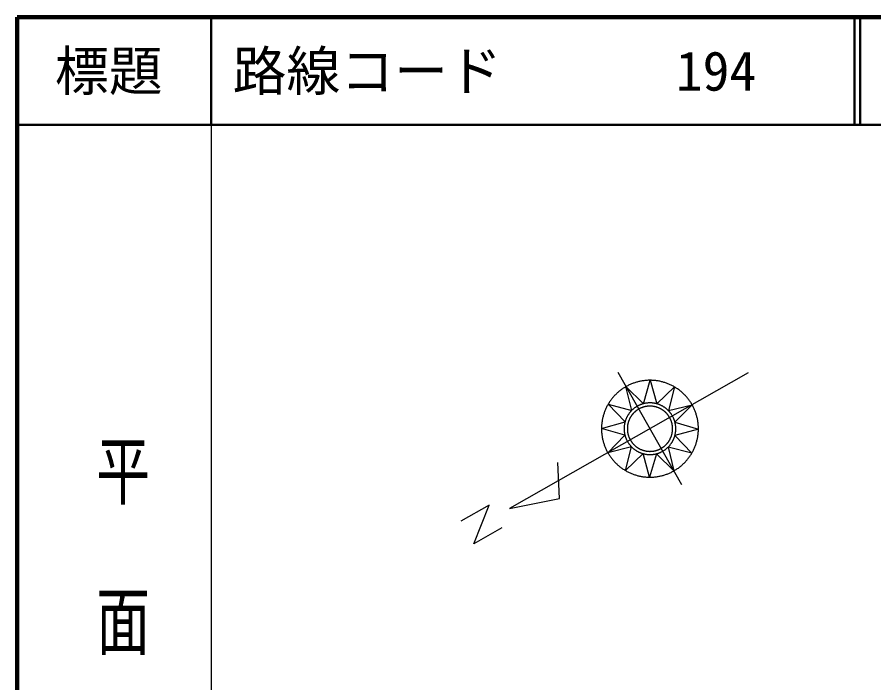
# Model space of a CAD drawing. Units: millimetres, scale not verified. Extents: x 40000 to 680000, y 20000 to 380000.
# Drawn here: x 40000 to 119535, y 318161 to 380000 of the extents above; entities that cross this region are included whole.
import ezdxf
from ezdxf.enums import TextEntityAlignment as Align

# ---------------------------------------------------------------- set-up
doc = ezdxf.new("R2010")
doc.units = ezdxf.units.MM
doc.header["$LTSCALE"] = 1000
for name, color, linetype, lineweight in [('M-BGD', 7, 'Continuous', 25), ('M-TTL', 2, 'Continuous', 140), ('M-TTL-BAND', 7, 'Continuous', 25), ('M-TTL-LINE', 7, 'Continuous', 50)]:
    doc.layers.add(name, color=color, linetype=linetype, lineweight=lineweight)
doc.layers.add('M-TTL-TXT', color=7, linetype='Continuous')
doc.styles.add('@ＭＳ ゴシック', font='')
doc.styles.add('ＭＳ ゴシック', font='')
doc.styles.get('@ＭＳ ゴシック').set_extended_font_data('@MS Gothic')
doc.styles.get('ＭＳ ゴシック').set_extended_font_data('MS Gothic')

msp = doc.modelspace()

# ---------------------------------------------------------------- linework, layer by layer
at = {"layer": 'M-BGD'}
for p, q in [((107876, 346958), (85710, 334352)), ((101715, 336552), (95783, 346983)), ((98143, 344090), (98778, 346267)), ((98778, 346267), (99385, 344082)), ((96524, 345679), (98143, 344090)), ((97063, 343476), (96524, 345679)), ((99385, 344082), (101024, 345650)), ((101024, 345650), (100457, 343454)), ((94866, 344043), (97063, 343476)), ((96435, 342404), (94866, 344043)), ((100457, 343454), (102660, 343992)), ((102660, 343992), (101071, 342374)), ((94249, 341797), (96435, 342404)), ((101071, 342374), (103249, 341738)), ((96427, 341161), (94249, 341797)), ((103249, 341738), (101063, 341131)), ((94837, 339543), (96427, 341161)), ((101063, 341131), (102631, 339492)), ((97041, 340082), (94837, 339543)), ((96474, 337885), (97041, 340082)), ((100435, 340060), (100973, 337856)), ((102631, 339492), (100435, 340060)), ((98113, 339453), (96474, 337885)), ((98720, 337268), (98113, 339453)), ((99355, 339445), (98720, 337268)), ((100973, 337856), (99355, 339445)), ((90363, 335273), (90184, 338622)), ((85710, 334352), (90363, 335273)), ((83813, 334654), (81205, 333171)), ((82392, 331084), (83813, 334654)), ((84999, 332567), (82392, 331084))]:
    msp.add_line(p, q, dxfattribs=at)
for points in [[(103249, 341768), (103248, 341846), (103246, 341925), (103243, 342004), (103238, 342082), (103232, 342161), (103224, 342239), (103215, 342317), (103205, 342396), (103193, 342473), (103180, 342551), (103166, 342629), (103150, 342706), (103133, 342783), (103114, 342859), (103095, 342935), (103074, 343011), (103051, 343087), (103027, 343162), (103002, 343237), (102976, 343311), (102948, 343384), (102919, 343458), (102889, 343530), (102858, 343603), (102825, 343674), (102791, 343745), (102756, 343816), (102719, 343886), (102682, 343955), (102643, 344023), (102603, 344091), (102561, 344158), (102519, 344224), (102475, 344290), (102431, 344355), (102385, 344419), (102338, 344482), (102290, 344545), (102241, 344606), (102190, 344667), (102139, 344727), (102087, 344785), (102034, 344843), (101979, 344900), (101924, 344956), (101868, 345012), (101810, 345066), (101752, 345119), (101693, 345171), (101633, 345222), (101572, 345272), (101510, 345321), (101448, 345368), (101384, 345415), (101320, 345461), (101255, 345505), (101189, 345548), (101123, 345590), (101055, 345631), (100987, 345671), (100919, 345710), (100849, 345747), (100779, 345783), (100709, 345818), (100638, 345852), (100566, 345884), (100494, 345916), (100421, 345945), (100347, 345974), (100274, 346001), (100199, 346027), (100124, 346052), (100049, 346076), (99974, 346098), (99898, 346118), (99821, 346138), (99745, 346156), (99668, 346173), (99591, 346188), (99513, 346202), (99435, 346215), (99357, 346226), (99279, 346236), (99201, 346245), (99123, 346252), (99044, 346258), (98965, 346262), (98887, 346265), (98808, 346267), (98729, 346268), (98650, 346266), (98572, 346264), (98493, 346260), (98414, 346255), (98336, 346249), (98258, 346241), (98179, 346231), (98101, 346221), (98023, 346209), (97946, 346195), (97869, 346181), (97791, 346165), (97715, 346147), (97638, 346128), (97562, 346108), (97486, 346087), (97411, 346064), (97336, 346040), (97261, 346015), (97187, 345988), (97114, 345960), (97040, 345931), (96968, 345900), (96896, 345868), (96824, 345835), (96753, 345801), (96683, 345765), (96613, 345729), (96544, 345691), (96476, 345651), (96409, 345611), (96342, 345570), (96275, 345527), (96210, 345483), (96145, 345438), (96082, 345392), (96019, 345345), (95956, 345296), (95895, 345247), (95835, 345196), (95775, 345145), (95716, 345092), (95659, 345039), (95602, 344984), (95546, 344929), (95491, 344872), (95437, 344815), (95385, 344756), (95333, 344697), (95282, 344637), (95232, 344575), (95184, 344513), (95136, 344451), (95090, 344387), (95045, 344323), (95000, 344257), (94957, 344191), (94916, 344125), (94875, 344057), (94835, 343989), (94797, 343920), (94760, 343851), (94724, 343781), (94690, 343710), (94656, 343639), (94624, 343567), (94593, 343494), (94564, 343421), (94535, 343348), (94508, 343274), (94483, 343199), (94458, 343124), (94435, 343049), (94413, 342973), (94393, 342897), (94374, 342821), (94356, 342744), (94340, 342667), (94325, 342590), (94311, 342512), (94299, 342435), (94288, 342357), (94278, 342278), (94270, 342200), (94263, 342122), (94257, 342043), (94253, 341964), (94250, 341886), (94249, 341807), (94249, 341728), (94250, 341649), (94253, 341571), (94257, 341492), (94263, 341414), (94270, 341335), (94278, 341257), (94288, 341179), (94299, 341101), (94311, 341023), (94325, 340945), (94340, 340868), (94356, 340791), (94374, 340714), (94393, 340638), (94413, 340562), (94435, 340486), (94458, 340411), (94483, 340336), (94508, 340261), (94535, 340187), (94564, 340114), (94593, 340041), (94624, 339968), (94656, 339897), (94690, 339825), (94724, 339754), (94760, 339684), (94797, 339615), (94835, 339546), (94875, 339478), (94916, 339410), (94957, 339344), (95000, 339278), (95045, 339213), (95090, 339148), (95136, 339084), (95184, 339022), (95232, 338960), (95282, 338899), (95333, 338838), (95385, 338779), (95437, 338721), (95491, 338663), (95546, 338607), (95602, 338551), (95659, 338496), (95716, 338443), (95775, 338390), (95835, 338339), (95895, 338288), (95956, 338239), (96019, 338190), (96082, 338143), (96145, 338097), (96210, 338052), (96275, 338008), (96342, 337966), (96409, 337924), (96476, 337884), (96544, 337844), (96613, 337806), (96683, 337770), (96753, 337734), (96824, 337700), (96896, 337667), (96968, 337635), (97040, 337604), (97114, 337575), (97187, 337547), (97261, 337521), (97336, 337495), (97411, 337471), (97486, 337448), (97562, 337427), (97638, 337407), (97715, 337388), (97791, 337371), (97869, 337355), (97946, 337340), (98023, 337326), (98101, 337314), (98179, 337304), (98258, 337294), (98336, 337287), (98414, 337280), (98493, 337275), (98572, 337271), (98650, 337269), (98729, 337268), (98808, 337268), (98887, 337270), (98965, 337273), (99044, 337277), (99123, 337283), (99201, 337290), (99279, 337299), (99357, 337309), (99435, 337320), (99513, 337333), (99591, 337347), (99668, 337362), (99745, 337379), (99821, 337397), (99898, 337417), (99974, 337437), (100049, 337460), (100124, 337483), (100199, 337508), (100274, 337534), (100347, 337561), (100421, 337590), (100494, 337620), (100566, 337651), (100638, 337683), (100709, 337717), (100779, 337752), (100849, 337788), (100919, 337825), (100987, 337864), (101055, 337904), (101123, 337945), (101189, 337987), (101255, 338030), (101320, 338074), (101384, 338120), (101448, 338167), (101510, 338215), (101572, 338263), (101633, 338313), (101693, 338364), (101752, 338416), (101810, 338469), (101868, 338524), (101924, 338579), (101979, 338635), (102034, 338692), (102087, 338750), (102139, 338809), (102190, 338868), (102241, 338929), (102290, 338991), (102338, 339053), (102385, 339116), (102431, 339180), (102475, 339245), (102519, 339311), (102561, 339377), (102603, 339444), (102643, 339512), (102682, 339580), (102719, 339650), (102756, 339719), (102791, 339790), (102825, 339861), (102858, 339932), (102889, 340005), (102919, 340077), (102948, 340151), (102976, 340224), (103002, 340299), (103027, 340373), (103051, 340448), (103074, 340524), (103095, 340600), (103114, 340676), (103133, 340753), (103150, 340829), (103166, 340907), (103180, 340984), (103193, 341062), (103205, 341140), (103215, 341218), (103224, 341296), (103232, 341374), (103238, 341453), (103243, 341531), (103246, 341610), (103248, 341689)], [(101149, 341768), (101148, 341810), (101147, 341852), (101146, 341894), (101143, 341935), (101140, 341977), (101136, 342019), (101131, 342061), (101125, 342102), (101119, 342144), (101112, 342185), (101104, 342227), (101096, 342268), (101087, 342309), (101077, 342350), (101067, 342390), (101055, 342431), (101043, 342471), (101031, 342511), (101017, 342551), (101003, 342591), (100989, 342630), (100973, 342669), (100957, 342708), (100940, 342746), (100923, 342784), (100905, 342822), (100886, 342860), (100866, 342897), (100846, 342934), (100826, 342971), (100804, 343007), (100782, 343043), (100760, 343078), (100736, 343113), (100712, 343147), (100688, 343182), (100663, 343215), (100637, 343249), (100611, 343281), (100584, 343314), (100557, 343346), (100529, 343377), (100501, 343408), (100472, 343438), (100442, 343468), (100412, 343498), (100382, 343527), (100351, 343555), (100319, 343583), (100287, 343610), (100255, 343636), (100222, 343663), (100188, 343688), (100154, 343713), (100120, 343737), (100085, 343761), (100050, 343784), (100015, 343806), (99979, 343828), (99943, 343850), (99906, 343870), (99869, 343890), (99832, 343909), (99794, 343928), (99756, 343946), (99718, 343963), (99679, 343980), (99641, 343996), (99601, 344011), (99562, 344026), (99522, 344039), (99482, 344053), (99442, 344065), (99402, 344077), (99362, 344088), (99321, 344098), (99280, 344108), (99239, 344117), (99198, 344125), (99156, 344133), (99115, 344139), (99073, 344146), (99032, 344151), (98990, 344155), (98948, 344159), (98906, 344162), (98864, 344165), (98822, 344166), (98780, 344167), (98738, 344168), (98696, 344167), (98654, 344166), (98612, 344164), (98570, 344161), (98529, 344157), (98487, 344153), (98445, 344148), (98403, 344143), (98362, 344136), (98321, 344129), (98279, 344121), (98238, 344113), (98197, 344103), (98156, 344093), (98116, 344083), (98075, 344071), (98035, 344059), (97995, 344046), (97955, 344033), (97916, 344018), (97877, 344003), (97838, 343988), (97799, 343972), (97761, 343955), (97722, 343937), (97685, 343919), (97647, 343900), (97610, 343880), (97573, 343860), (97537, 343839), (97501, 343817), (97465, 343795), (97430, 343773), (97395, 343749), (97360, 343725), (97326, 343701), (97293, 343675), (97260, 343650), (97227, 343623), (97195, 343596), (97163, 343569), (97132, 343541), (97101, 343512), (97070, 343483), (97041, 343453), (97011, 343423), (96983, 343393), (96955, 343361), (96927, 343330), (96900, 343298), (96873, 343265), (96847, 343232), (96822, 343199), (96797, 343165), (96773, 343130), (96750, 343095), (96727, 343060), (96704, 343025), (96683, 342989), (96662, 342952), (96641, 342916), (96621, 342879), (96602, 342841), (96584, 342803), (96566, 342765), (96549, 342727), (96533, 342688), (96517, 342649), (96502, 342610), (96487, 342571), (96474, 342531), (96461, 342491), (96448, 342451), (96437, 342411), (96426, 342370), (96416, 342329), (96406, 342288), (96397, 342247), (96389, 342206), (96382, 342165), (96375, 342123), (96369, 342082), (96364, 342040), (96360, 341998), (96356, 341956), (96353, 341914), (96351, 341873), (96350, 341831), (96349, 341789), (96349, 341747), (96350, 341705), (96351, 341663), (96353, 341621), (96356, 341579), (96360, 341537), (96364, 341495), (96369, 341453), (96375, 341412), (96382, 341370), (96389, 341329), (96397, 341288), (96406, 341247), (96416, 341206), (96426, 341165), (96437, 341124), (96448, 341084), (96461, 341044), (96474, 341004), (96487, 340964), (96502, 340925), (96517, 340886), (96533, 340847), (96549, 340808), (96566, 340770), (96584, 340732), (96602, 340694), (96621, 340657), (96641, 340619), (96662, 340583), (96683, 340546), (96704, 340510), (96727, 340475), (96750, 340440), (96773, 340405), (96797, 340370), (96822, 340337), (96847, 340303), (96873, 340270), (96900, 340237), (96927, 340205), (96955, 340174), (96983, 340142), (97011, 340112), (97041, 340082), (97070, 340052), (97101, 340023), (97132, 339994), (97163, 339966), (97195, 339939), (97227, 339912), (97260, 339886), (97293, 339860), (97326, 339835), (97360, 339810), (97395, 339786), (97430, 339763), (97465, 339740), (97501, 339718), (97537, 339696), (97573, 339675), (97610, 339655), (97647, 339635), (97685, 339616), (97722, 339598), (97761, 339580), (97799, 339564), (97838, 339547), (97877, 339532), (97916, 339517), (97955, 339502), (97995, 339489), (98035, 339476), (98075, 339464), (98116, 339453), (98156, 339442), (98197, 339432), (98238, 339423), (98279, 339414), (98321, 339406), (98362, 339399), (98403, 339393), (98445, 339387), (98487, 339382), (98529, 339378), (98570, 339374), (98612, 339371), (98654, 339369), (98696, 339368), (98738, 339368), (98780, 339368), (98822, 339369), (98864, 339370), (98906, 339373), (98948, 339376), (98990, 339380), (99032, 339384), (99073, 339390), (99115, 339396), (99156, 339402), (99198, 339410), (99239, 339418), (99280, 339427), (99321, 339437), (99362, 339447), (99402, 339458), (99442, 339470), (99482, 339482), (99522, 339496), (99562, 339510), (99601, 339524), (99641, 339539), (99679, 339555), (99718, 339572), (99756, 339589), (99794, 339607), (99832, 339626), (99869, 339645), (99906, 339665), (99943, 339686), (99979, 339707), (100015, 339729), (100050, 339751), (100085, 339774), (100120, 339798), (100154, 339822), (100188, 339847), (100222, 339873), (100255, 339899), (100287, 339925), (100319, 339953), (100351, 339980), (100382, 340009), (100412, 340037), (100442, 340067), (100472, 340097), (100501, 340127), (100529, 340158), (100557, 340189), (100584, 340221), (100611, 340254), (100637, 340286), (100663, 340320), (100688, 340353), (100712, 340388), (100736, 340422), (100760, 340457), (100782, 340493), (100804, 340528), (100826, 340565), (100846, 340601), (100866, 340638), (100886, 340675), (100905, 340713), (100923, 340751), (100940, 340789), (100957, 340827), (100973, 340866), (100989, 340905), (101003, 340945), (101017, 340984), (101031, 341024), (101043, 341064), (101055, 341104), (101067, 341145), (101077, 341185), (101087, 341226), (101096, 341267), (101104, 341308), (101112, 341350), (101119, 341391), (101125, 341433), (101131, 341474), (101136, 341516), (101140, 341558), (101143, 341600), (101146, 341642), (101147, 341684), (101148, 341726)], [(100849, 341768), (100849, 341804), (100848, 341841), (100846, 341878), (100844, 341914), (100841, 341951), (100837, 341988), (100833, 342024), (100828, 342061), (100823, 342097), (100817, 342133), (100810, 342169), (100803, 342205), (100795, 342241), (100786, 342277), (100777, 342313), (100767, 342348), (100757, 342383), (100745, 342418), (100734, 342453), (100721, 342488), (100709, 342522), (100695, 342556), (100681, 342590), (100666, 342624), (100651, 342657), (100635, 342691), (100619, 342723), (100602, 342756), (100584, 342788), (100566, 342820), (100547, 342852), (100528, 342883), (100508, 342914), (100488, 342945), (100467, 342975), (100446, 343005), (100424, 343034), (100401, 343063), (100378, 343092), (100355, 343121), (100331, 343148), (100307, 343176), (100282, 343203), (100256, 343230), (100231, 343256), (100204, 343281), (100178, 343307), (100150, 343331), (100123, 343356), (100095, 343380), (100066, 343403), (100038, 343426), (100008, 343448), (99979, 343470), (99949, 343491), (99918, 343512), (99888, 343532), (99857, 343552), (99825, 343571), (99794, 343589), (99761, 343607), (99729, 343625), (99696, 343642), (99664, 343658), (99630, 343674), (99597, 343689), (99563, 343703), (99529, 343717), (99495, 343731), (99460, 343743), (99426, 343755), (99391, 343767), (99356, 343778), (99320, 343788), (99285, 343798), (99249, 343807), (99214, 343815), (99178, 343823), (99142, 343830), (99105, 343837), (99069, 343843), (99033, 343848), (98996, 343853), (98960, 343857), (98923, 343860), (98887, 343863), (98850, 343865), (98813, 343867), (98776, 343867), (98740, 343868), (98703, 343867), (98666, 343866), (98629, 343864), (98593, 343862), (98556, 343859), (98520, 343855), (98483, 343851), (98447, 343846), (98410, 343840), (98374, 343834), (98338, 343827), (98302, 343819), (98266, 343811), (98231, 343803), (98195, 343793), (98160, 343783), (98124, 343773), (98089, 343761), (98055, 343749), (98020, 343737), (97986, 343724), (97952, 343710), (97918, 343696), (97884, 343681), (97851, 343666), (97818, 343650), (97785, 343633), (97752, 343616), (97720, 343598), (97688, 343580), (97657, 343561), (97625, 343542), (97595, 343522), (97564, 343501), (97534, 343480), (97504, 343459), (97475, 343437), (97446, 343414), (97417, 343391), (97389, 343368), (97361, 343344), (97334, 343319), (97307, 343294), (97280, 343269), (97254, 343243), (97229, 343216), (97203, 343189), (97179, 343162), (97155, 343135), (97131, 343106), (97108, 343078), (97085, 343049), (97063, 343020), (97041, 342990), (97020, 342960), (97000, 342929), (96979, 342899), (96960, 342868), (96941, 342836), (96923, 342804), (96905, 342772), (96887, 342740), (96871, 342707), (96855, 342674), (96839, 342641), (96824, 342607), (96810, 342573), (96796, 342539), (96783, 342505), (96770, 342470), (96758, 342436), (96747, 342401), (96736, 342366), (96726, 342330), (96716, 342295), (96707, 342259), (96699, 342223), (96691, 342187), (96684, 342151), (96678, 342115), (96672, 342079), (96667, 342042), (96662, 342006), (96659, 341969), (96655, 341933), (96653, 341896), (96651, 341859), (96650, 341823), (96649, 341786), (96649, 341749), (96650, 341712), (96651, 341676), (96653, 341639), (96655, 341602), (96659, 341566), (96662, 341529), (96667, 341493), (96672, 341456), (96678, 341420), (96684, 341384), (96691, 341348), (96699, 341312), (96707, 341276), (96716, 341240), (96726, 341205), (96736, 341170), (96747, 341134), (96758, 341099), (96770, 341065), (96783, 341030), (96796, 340996), (96810, 340962), (96824, 340928), (96839, 340894), (96855, 340861), (96871, 340828), (96887, 340795), (96905, 340763), (96923, 340731), (96941, 340699), (96960, 340668), (96979, 340636), (97000, 340606), (97020, 340575), (97041, 340545), (97063, 340515), (97085, 340486), (97108, 340457), (97131, 340429), (97155, 340401), (97179, 340373), (97203, 340346), (97229, 340319), (97254, 340292), (97280, 340266), (97307, 340241), (97334, 340216), (97361, 340191), (97389, 340167), (97417, 340144), (97446, 340121), (97475, 340098), (97504, 340076), (97534, 340055), (97564, 340034), (97595, 340013), (97625, 339993), (97657, 339974), (97688, 339955), (97720, 339937), (97752, 339919), (97785, 339902), (97818, 339885), (97851, 339869), (97884, 339854), (97918, 339839), (97952, 339825), (97986, 339811), (98020, 339798), (98055, 339786), (98089, 339774), (98124, 339763), (98160, 339752), (98195, 339742), (98231, 339733), (98266, 339724), (98302, 339716), (98338, 339708), (98374, 339701), (98410, 339695), (98447, 339689), (98483, 339684), (98520, 339680), (98556, 339676), (98593, 339673), (98629, 339671), (98666, 339669), (98703, 339668), (98740, 339668), (98776, 339668), (98813, 339669), (98850, 339670), (98887, 339672), (98923, 339675), (98960, 339678), (98996, 339682), (99033, 339687), (99069, 339692), (99105, 339698), (99142, 339705), (99178, 339712), (99214, 339720), (99249, 339728), (99285, 339737), (99320, 339747), (99356, 339757), (99391, 339768), (99426, 339780), (99460, 339792), (99495, 339805), (99529, 339818), (99563, 339832), (99597, 339846), (99630, 339862), (99664, 339877), (99696, 339894), (99729, 339910), (99761, 339928), (99794, 339946), (99825, 339964), (99857, 339984), (99888, 340003), (99918, 340023), (99949, 340044), (99979, 340065), (100008, 340087), (100038, 340109), (100066, 340132), (100095, 340156), (100123, 340179), (100150, 340204), (100178, 340228), (100204, 340254), (100231, 340279), (100256, 340306), (100282, 340332), (100307, 340359), (100331, 340387), (100355, 340415), (100378, 340443), (100401, 340472), (100424, 340501), (100446, 340530), (100467, 340560), (100488, 340590), (100508, 340621), (100528, 340652), (100547, 340683), (100566, 340715), (100584, 340747), (100602, 340779), (100619, 340812), (100635, 340845), (100651, 340878), (100666, 340911), (100681, 340945), (100695, 340979), (100709, 341013), (100721, 341047), (100734, 341082), (100745, 341117), (100757, 341152), (100767, 341187), (100777, 341223), (100786, 341258), (100795, 341294), (100803, 341330), (100810, 341366), (100817, 341402), (100823, 341438), (100828, 341474), (100833, 341511), (100837, 341547), (100841, 341584), (100844, 341621), (100846, 341657), (100848, 341694), (100849, 341731)]]:
    msp.add_lwpolyline(points, close=True, dxfattribs=at)
at = {"layer": 'M-TTL'}
for p, q in [((40000, 380000), (40000, 20000)), ((680000, 380000), (40000, 380000))]:
    msp.add_line(p, q, dxfattribs=at)
at = {"layer": 'M-TTL-BAND'}
msp.add_line((58000, 370000), (58000, 20000), dxfattribs=at)
at = {"layer": 'M-TTL-LINE'}
for p, q in [((58000, 380000), (58000, 370000)), ((117750, 380000), (117750, 370000)), ((118250, 380000), (118250, 370000)), ((40000, 370000), (680000, 370000))]:
    msp.add_line(p, q, dxfattribs=at)

# ---------------------------------------------------------------- texts
at = {"layer": 'M-TTL-BAND', "style": '@ＭＳ ゴシック', "width": 1.4}
msp.add_text('平  面  図', height=3666, rotation=270, dxfattribs=at).set_placement((49777, 306475), align=Align.MIDDLE_RIGHT)
at = {"layer": 'M-TTL-TXT', "style": 'ＭＳ ゴシック'}
msp.add_text('標題', height=3666, dxfattribs=at).set_placement((48500, 375000), align=Align.MIDDLE_CENTER)
for s, p in [('路線コード', (60000, 375000)), ('194', (101142, 375000))]:
    msp.add_text(s, height=3666, dxfattribs=at).set_placement(p, align=Align.MIDDLE_LEFT)

doc.saveas('drawing.dxf')
